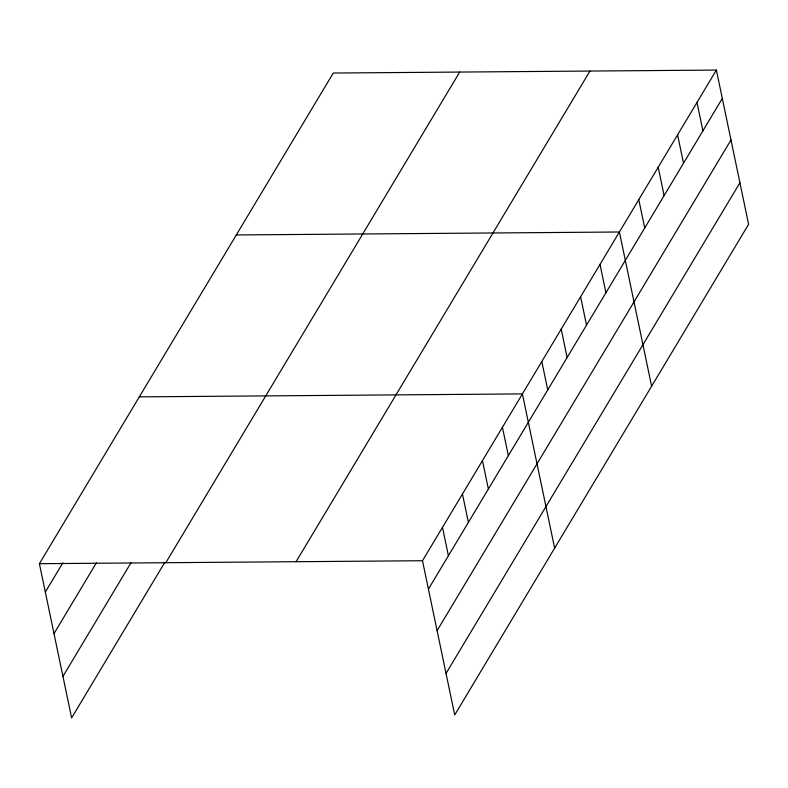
<?xml version="1.0" encoding="UTF-8"?>
<svg xmlns="http://www.w3.org/2000/svg" width="788" height="788" viewBox="0 0 788 788"><rect width="100%" height="100%" fill="white"/><g stroke="black" fill="none" stroke-linecap="round" stroke-linejoin="round"><path stroke-width="1.18" d="M164.672 562.573L71.619 717.927L39.4 563.696L333.285 73.038L716.381 70.073L748.6 224.304L454.715 714.962L422.496 560.731L716.381 70.073M45.33 592.064L62.813 562.868M54.008 633.601L96.471 562.701M62.941 676.39L131.015 562.74M165.825 562.721L459.709 72.063M296.071 561.716L589.956 71.058M428.426 589.099L722.31 98.441M437.104 630.636L730.988 139.978M446.038 673.425L739.922 182.767M236.302 234.952L619.398 231.997L651.617 386.219M139.318 396.876L522.414 393.911L554.634 548.143M39.4 563.696L422.496 560.731M696.986 102.46L702.906 130.828M677.591 134.846L683.511 163.214M658.187 167.223L664.117 195.591M638.792 199.61L644.722 227.978M600.003 264.374L605.933 292.742M580.608 296.761L586.528 325.129M561.214 329.148L567.133 357.516M541.809 361.525L547.739 389.893M502.429 427.273L508.358 455.641M482.453 460.645L488.373 489.013M462.467 494.007L468.387 522.375M442.482 527.369L448.411 555.737"/></g></svg>
